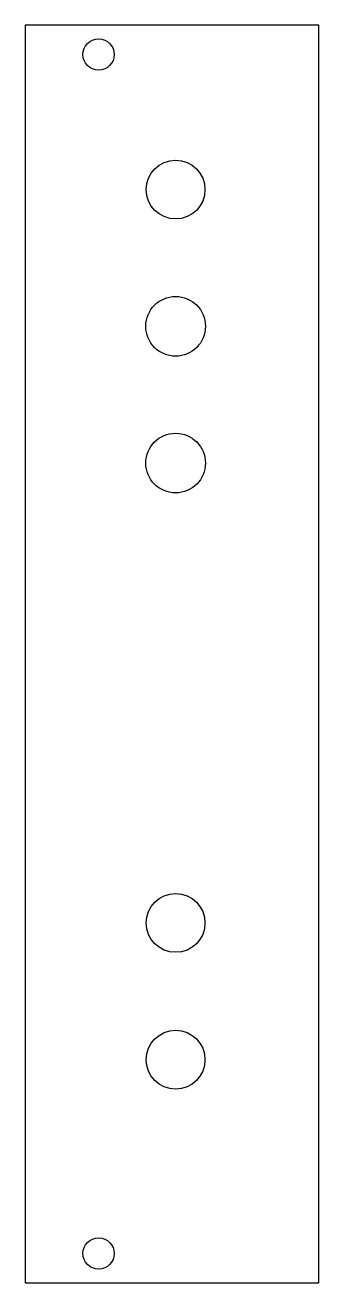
# Model space of a CAD drawing. Header units: millimetres. Extents: x 0 to 30, y 0 to 128.
import ezdxf

# ---------------------------------------------------------------- set-up
doc = ezdxf.new("R2010")
doc.units = ezdxf.units.MM
doc.layers.get('0').update_dxf_attribs({"lineweight": 25})

msp = doc.modelspace()

# ---------------------------------------------------------------- linework, layer by layer
for p, q in [((30, 128.5), (0, 128.5)), ((0, 128.5), (0, 0)), ((30, 0), (30, 128.5)), ((0, 0), (30, 0))]:
    msp.add_line(p, q)
for centre, radius in [((7.5, 125.5), 1.6), ((15.37, 111.7), 3), ((15.37, 97.73), 3.05), ((15.37, 83.76), 3.05), ((15.37, 36.77), 3), ((15.37, 22.8), 3), ((7.5, 3), 1.6)]:
    msp.add_circle(centre, radius)

doc.saveas('drawing.dxf')
